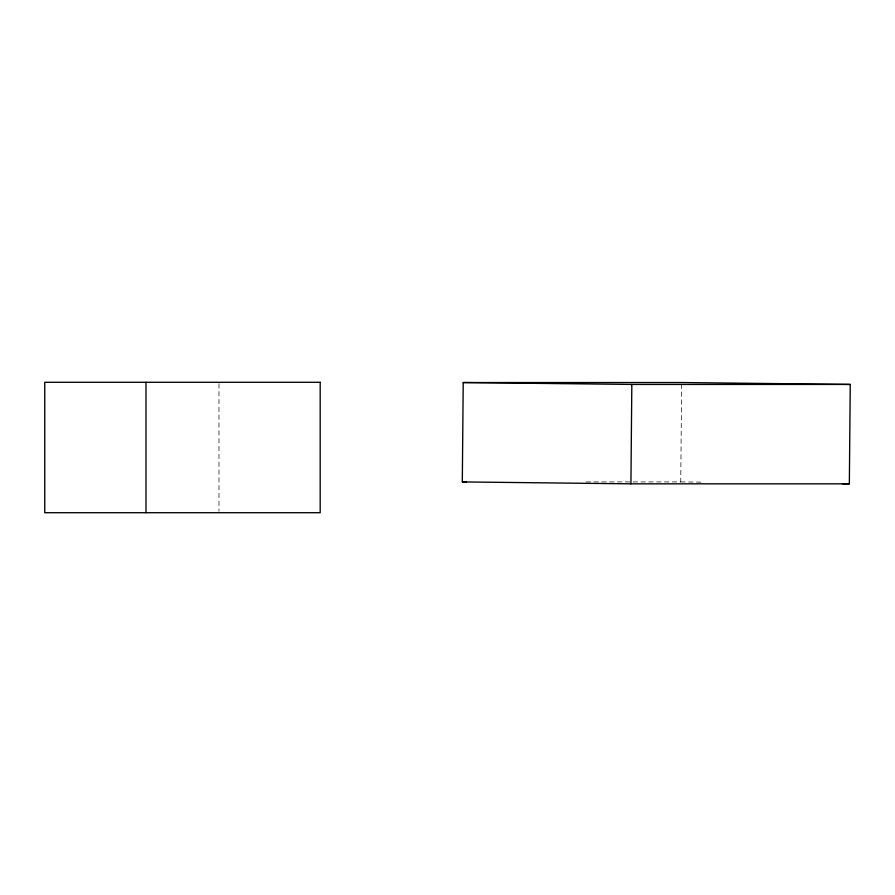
<?xml version="1.0" encoding="UTF-8"?>
<svg xmlns="http://www.w3.org/2000/svg" width="895" height="895" viewBox="0 0 895 895"><rect width="100%" height="100%" fill="white"/><g stroke="black" fill="none" stroke-linecap="round" stroke-linejoin="round"><path stroke-width="0.67" stroke-dasharray="4.47 3.36" d="M586.135 481.924L680.737 481.924L681.643 382.534M680.737 481.924L703.034 482.17M218.973 383.675L218.973 511.325"/><path stroke-width="1.34" d="M462.312 481.924L463.218 382.534L681.643 382.534L850.25 384.436L849.344 483.826L630.919 483.826L462.312 481.924L466.485 481.924M630.919 483.826L631.825 384.436L850.25 384.436M463.218 382.534L631.825 384.436M842.374 483.747L849.344 483.826M145.974 382.288L145.974 512.712M320.186 382.288L44.75 382.288L44.75 512.712L320.186 512.712L320.186 382.288"/></g></svg>
